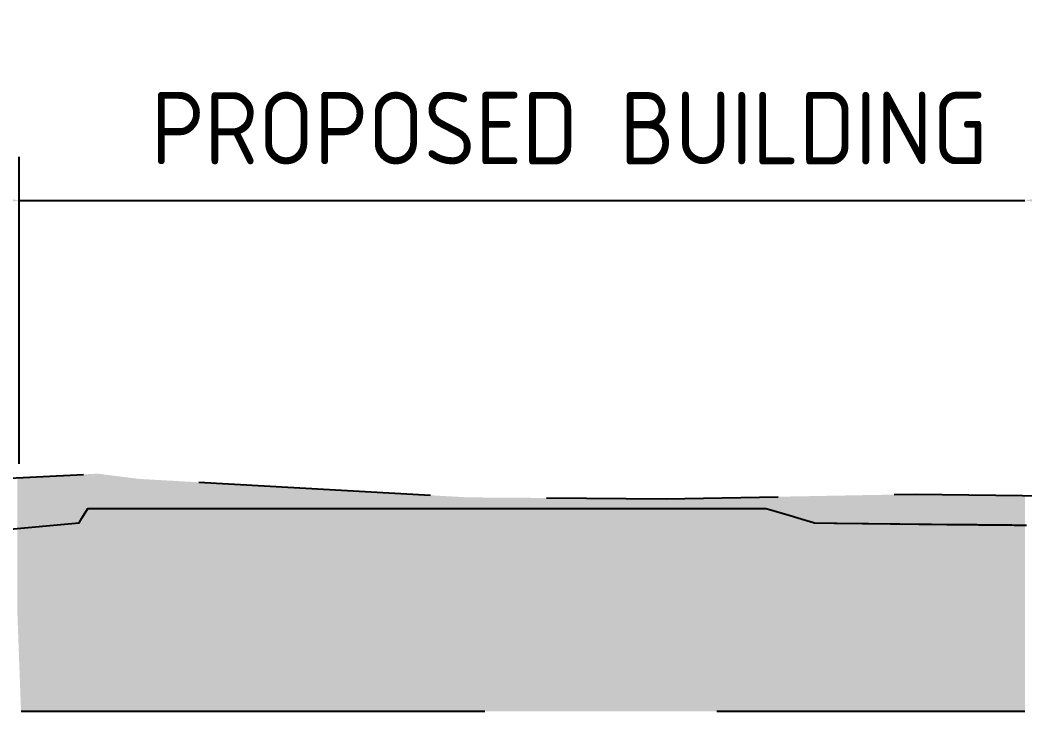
# Model space of a CAD drawing. Header units: metres. Extents: x 507649 to 508899, y 6966965 to 6967377.
# Drawn here: x 508704.07 to 508721.4, y 6967100.13 to 6967112.41 of the extents above; entities that cross this region are included whole.
import ezdxf

# ---------------------------------------------------------------- set-up
doc = ezdxf.new("R2010")
doc.units = ezdxf.units.M
doc.header["$PDMODE"] = 1
doc.linetypes.add('DASHED2', pattern=[6, 4, -2])
doc.layers.get('DEFPOINTS').update_dxf_attribs({"color": 11})
doc.layers.add('C_CONTOURS_MAJOR_BEW', color=7, linetype='Continuous', true_color=0xa57c00)
for name, color, linetype in [('C_CONTOURS_MAJOR_DESIGN', 255, 'Continuous'), ('C_CONTOURS_MAJOR_EX', 252, 'DASHED2'), ('C_EW_HATCH_CUT', 11, 'Continuous'), ('C_TEXT_DIMS', 1, 'Continuous')]:
    doc.layers.add(name, color=color, linetype=linetype)
doc.styles.add('ISOCP', font='isocp.shx')
doc.dimstyles.new('ISOCP Center', dxfattribs={"dimtxt": 2.5, "dimasz": 3, "dimexe": 1.5, "dimexo": 5, "dimgap": 1.5, "dimtad": 0, "dimzin": 0, "dimdsep": 46, "dimtxsty": 'ISOCP', "dimcen": 1, "dimclrd": 256, "dimclre": 256, "dimclrt": 7, "dimadec": 0, "dimazin": 0, "dimtfac": 1, "dimtmove": 0, "dimatfit": 2, "dimfxl": 1, "dimtolj": 1, "dimtzin": 0, "dimlwd": -1, "dimlwe": -1, "dimarcsym": 0})

# ---------------------------------------------------------------- blocks, each defined once
blk = doc.blocks.new('*D19')
at = {"layer": 'C_TEXT_DIMS', "linetype": 'Continuous', "transparency": 16777216}
for p, q in [((508704.052, 6967104.758), (508704.052, 6967110.051)), ((508702.552, 6967109.301), (508701.052, 6967109.301)), ((508704.052, 6967109.301), (508721.399, 6967109.301)), ((508722.899, 6967109.301), (508724.399, 6967109.301))]:
    blk.add_line(p, q, dxfattribs=at)
at = {"layer": 'C_TEXT_DIMS', "transparency": 16777216}
for points in [[(508702.552, 6967109.551), (508702.552, 6967109.051), (508704.052, 6967109.301)], [(508722.899, 6967109.551), (508722.899, 6967109.051), (508721.399, 6967109.301)]]:
    blk.add_solid(points, dxfattribs=at)
at = {"layer": 'DEFPOINTS', "color": 0, "transparency": 16777216}
for p in [(508721.399, 6967109.301), (508704.052, 6967102.258), (508721.399, 6967100.131)]:
    blk.add_point(p, dxfattribs=at)
at = {"layer": 'C_TEXT_DIMS', "color": 7, "transparency": 16777216, "insert": (508713.539, 6967110.548), "char_height": 1.25, "attachment_point": 5, "style": 'ISOCP'}
blk.add_mtext('\\A1;PROPOSED BUILDING ', dxfattribs=at)

msp = doc.modelspace()

# ---------------------------------------------------------------- hatches: boundary and pattern name
at = {"layer": 'C_EW_HATCH_CUT', "linetype": 'Continuous', "lineweight": -3}
for points in [[(508704.018, 6967102.27), (508704.018, 6967104.516), (508704.084, 6967104.519), (508704.084, 6967100.486)], [(508704.084, 6967100.486), (508704.084, 6967104.519), (508705.402, 6967104.586), (508706.13, 6967104.495), (508711.796, 6967104.177), (508715.214, 6967104.153), (508719.51, 6967104.232), (508721.399, 6967104.207), (508721.399, 6967100.486), (508720.925, 6967100.486), (508720.921, 6967100.486), (508719.889, 6967100.486), (508719.875, 6967100.486), (508718.853, 6967100.486), (508718.831, 6967100.486), (508718.286, 6967100.486), (508718.22, 6967100.486), (508717.019, 6967100.486), (508716.919, 6967100.486), (508715.752, 6967100.486), (508715.613, 6967100.486), (508714.485, 6967100.486), (508714.298, 6967100.486), (508713.218, 6967100.486), (508712.974, 6967100.486), (508711.951, 6967100.486), (508711.637, 6967100.486), (508710.684, 6967100.486), (508710.282, 6967100.486), (508709.417, 6967100.486), (508708.901, 6967100.486), (508708.15, 6967100.486), (508707.48, 6967100.486), (508706.883, 6967100.486), (508705.993, 6967100.486), (508705.616, 6967100.486), (508704.388, 6967100.486), (508704.348, 6967100.486), (508704.236, 6967100.486), (508704.22, 6967100.486)]]:
    msp.add_hatch(color=11, dxfattribs=at).paths.add_polyline_path(points)

# ---------------------------------------------------------------- linework, layer by layer
at = {"layer": 'C_CONTOURS_MAJOR_BEW', "color": 10, "linetype": 'DASHED2', "lineweight": -3, "ltscale": 2, "flags": 128}
msp.add_lwpolyline([(508704.084, 6967100.486), (508704.22, 6967100.486), (508704.236, 6967100.486), (508704.348, 6967100.486), (508704.388, 6967100.486), (508705.616, 6967100.486), (508705.993, 6967100.486), (508706.883, 6967100.486), (508707.48, 6967100.486), (508708.15, 6967100.486), (508708.901, 6967100.486), (508709.417, 6967100.486), (508710.282, 6967100.486), (508710.684, 6967100.486), (508711.637, 6967100.486), (508711.951, 6967100.486), (508712.974, 6967100.486), (508713.218, 6967100.486), (508714.298, 6967100.486), (508714.485, 6967100.486), (508715.613, 6967100.486), (508715.752, 6967100.486), (508716.919, 6967100.486), (508717.019, 6967100.486), (508718.22, 6967100.486), (508718.286, 6967100.486), (508718.831, 6967100.486), (508718.853, 6967100.486), (508719.875, 6967100.486), (508719.889, 6967100.486), (508720.921, 6967100.486), (508720.925, 6967100.486), (508721.399, 6967100.486)], dxfattribs=at)
at = {"layer": 'C_CONTOURS_MAJOR_DESIGN', "color": 4, "linetype": 'Continuous', "lineweight": -3, "ltscale": 2, "flags": 128}
msp.add_lwpolyline([(508698.662, 6967103.153), (508705.086, 6967103.736), (508705.135, 6967103.816), (508705.239, 6967103.986), (508705.533, 6967103.986), (508705.61, 6967103.986), (508706.069, 6967103.986), (508706.248, 6967103.986), (508706.629, 6967103.986), (508706.887, 6967103.986), (508707.206, 6967103.986), (508707.525, 6967103.986), (508707.795, 6967103.986), (508708.164, 6967103.986), (508708.393, 6967103.986), (508708.802, 6967103.986), (508708.998, 6967103.986), (508709.44, 6967103.986), (508709.607, 6967103.986), (508710.079, 6967103.986), (508710.221, 6967103.986), (508710.717, 6967103.986), (508710.837, 6967103.986), (508711.356, 6967103.986), (508711.457, 6967103.986), (508711.994, 6967103.986), (508712.079, 6967103.986), (508712.633, 6967103.986), (508712.702, 6967103.986), (508713.271, 6967103.986), (508713.327, 6967103.986), (508713.909, 6967103.986), (508713.953, 6967103.986), (508714.548, 6967103.986), (508714.581, 6967103.986), (508715.186, 6967103.986), (508715.209, 6967103.986), (508715.825, 6967103.986), (508715.839, 6967103.986), (508716.463, 6967103.986), (508716.469, 6967103.986), (508716.932, 6967103.986), (508717.019, 6967103.96), (508717.075, 6967103.943), (508717.348, 6967103.862), (508717.615, 6967103.782), (508717.676, 6967103.764), (508717.771, 6967103.736), (508718.115, 6967103.732), (508718.118, 6967103.732), (508718.122, 6967103.732), (508718.126, 6967103.732), (508718.13, 6967103.732), (508718.134, 6967103.732), (508718.139, 6967103.732), (508718.143, 6967103.732), (508718.147, 6967103.732), (508718.152, 6967103.732), (508718.157, 6967103.732), (508718.599, 6967103.727), (508718.608, 6967103.727), (508718.617, 6967103.727), (508718.627, 6967103.727), (508718.637, 6967103.727), (508718.647, 6967103.727), (508718.657, 6967103.726), (508718.667, 6967103.726), (508718.678, 6967103.726), (508718.689, 6967103.726), (508718.7, 6967103.726), (508719.083, 6967103.722), (508719.098, 6967103.722), (508719.113, 6967103.722), (508719.128, 6967103.722), (508719.143, 6967103.721), (508719.159, 6967103.721), (508719.175, 6967103.721), (508719.192, 6967103.721), (508719.209, 6967103.721), (508719.226, 6967103.721), (508719.244, 6967103.72), (508719.568, 6967103.717), (508719.588, 6967103.717), (508719.608, 6967103.717), (508719.629, 6967103.716), (508719.65, 6967103.716), (508719.672, 6967103.716), (508719.694, 6967103.716), (508719.717, 6967103.716), (508719.74, 6967103.715), (508719.764, 6967103.715), (508719.788, 6967103.715), (508720.054, 6967103.712), (508720.079, 6967103.712), (508720.105, 6967103.712), (508720.131, 6967103.711), (508720.158, 6967103.711), (508720.185, 6967103.711), (508720.214, 6967103.71), (508720.242, 6967103.71), (508720.272, 6967103.71), (508720.302, 6967103.71), (508720.333, 6967103.709), (508720.539, 6967103.707), (508720.57, 6967103.707), (508720.601, 6967103.706), (508720.633, 6967103.706), (508720.666, 6967103.706), (508720.699, 6967103.705), (508720.733, 6967103.705), (508720.768, 6967103.705), (508720.804, 6967103.704), (508720.841, 6967103.704), (508720.879, 6967103.704), (508721.025, 6967103.702), (508721.061, 6967103.702), (508721.098, 6967103.701), (508721.136, 6967103.701), (508721.174, 6967103.701), (508721.213, 6967103.7), (508721.254, 6967103.7), (508721.295, 6967103.699), (508721.337, 6967103.699), (508721.38, 6967103.698), (508721.424, 6967103.698)], dxfattribs=at)
at = {"layer": 'C_CONTOURS_MAJOR_EX', "color": 252, "linetype": 'DASHED2', "lineweight": -3, "flags": 128}
msp.add_lwpolyline([(508629.582, 6967101.348), (508629.582, 6967101.348), (508629.585, 6967101.348), (508629.588, 6967101.348), (508629.802, 6967101.623), (508630.053, 6967101.942), (508631.26, 6967102.182), (508631.398, 6967102.229), (508632.221, 6967102.428), (508636.36, 6967102.966), (508638.374, 6967102.927), (508642.352, 6967102.914), (508644.035, 6967102.928), (508646.242, 6967102.974), (508650.602, 6967103.034), (508654.68, 6967103.054), (508662.848, 6967103.61), (508664.742, 6967103.684), (508669.921, 6967103.94), (508672.421, 6967103.987), (508673.295, 6967104.004), (508680.836, 6967103.973), (508683.854, 6967104.041), (508689.302, 6967104.18), (508692.841, 6967104.167), (508697.065, 6967104.144), (508702.39, 6967104.433), (508705.402, 6967104.586), (508706.13, 6967104.495), (508711.796, 6967104.177), (508715.214, 6967104.153), (508719.51, 6967104.232), (508722.504, 6967104.193), (508728.621, 6967104.017), (508731.34, 6967104.08), (508737.195, 6967103.841), (508739.359, 6967103.462), (508739.58, 6967103.415), (508739.86, 6967103.388), (508746.037, 6967102.563), (508748.601, 6967102.533), (508755.656, 6967102.629), (508761.124, 6967102.707), (508764.262, 6967102.815), (508771.379, 6967102.466), (508775.777, 6967102.391), (508779.076, 6967102.497), (508785.388, 6967103.026), (508789.86, 6967103.22), (508795.664, 6967103.601), (508797.521, 6967103.624)], dxfattribs=at)

# ---------------------------------------------------------------- dimensions: what is measured, and where the dimension line sits
at = {"layer": 'C_TEXT_DIMS'}
dim = msp.add_linear_dim(base=(508721.399, 6967109.301), p1=(508704.052, 6967102.258), p2=(508721.399, 6967100.131), text='PROPOSED BUILDING ', dimstyle='ISOCP Center', override={"dimscale": 0, "dimsah": 1, "dimse2": 1, "dimtmove": 1}, dxfattribs=at)
dim.commit()
dim.dimension.update_dxf_attribs({"geometry": '*D19', "text_midpoint": (508713.539, 6967110.548), "dimtype": 128})

doc.saveas('drawing.dxf')
